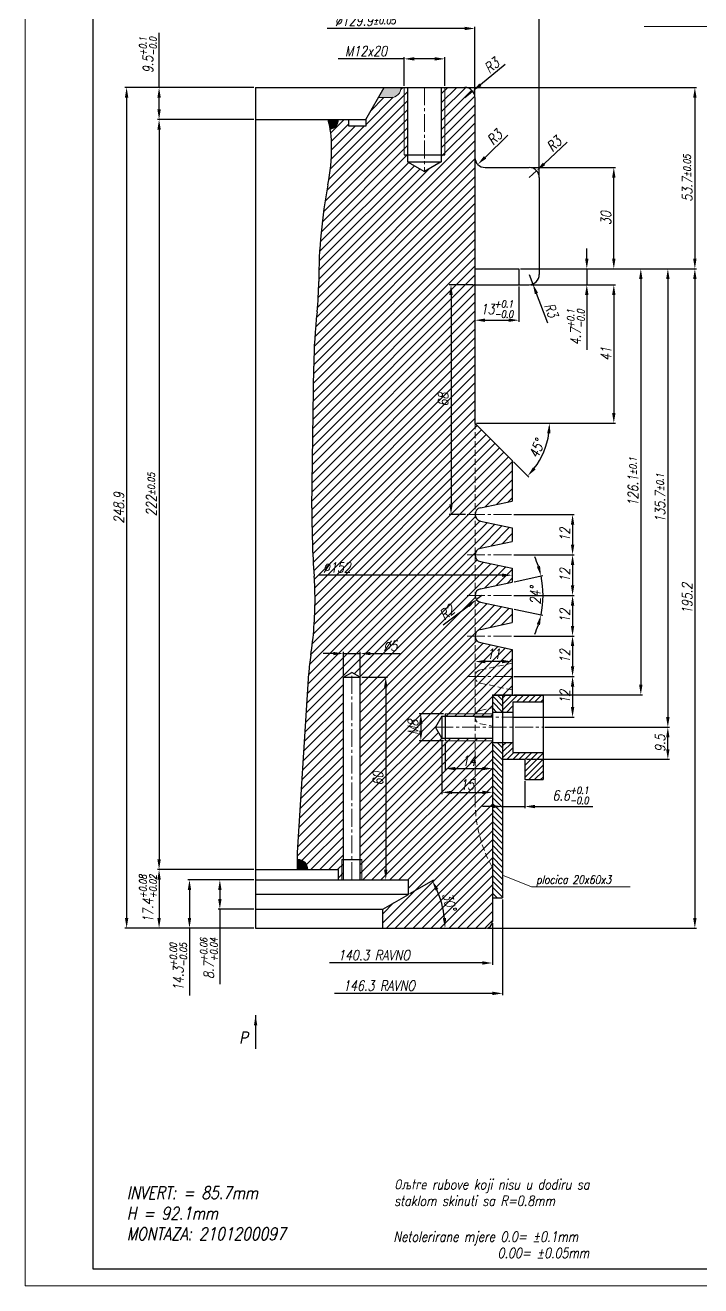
# Model space of a CAD drawing. Extents: x 459 to 1045, y -63 to 613.
# Drawn here: x 459.4 to 659.5, y 12.4 to 385.5 of the extents above; entities that cross this region are included whole.
import ezdxf

# ---------------------------------------------------------------- set-up
doc = ezdxf.new("R2010")
doc.units = 0
doc.header["$LTSCALE"] = 7
doc.header["$MEASUREMENT"] = 0
doc.linetypes.add('CENTER2', pattern=[1.125, 0.75, -0.125, 0.125, -0.125])
doc.linetypes.add('HIDDEN', pattern=[0.375, 0.25, -0.125])
doc.layers.get('0').update_dxf_attribs({"linetype": 'CONTINUOUS', "lineweight": 15})
for name, color, linetype, lineweight in [('1', 1, 'CENTER2', 15), ('2', 2, 'HIDDEN', 15), ('3', 3, 'CONTINUOUS', 30), ('8', 250, 'CONTINUOUS', 15)]:
    doc.layers.add(name, color=color, linetype=linetype, lineweight=lineweight)
doc.styles.add('ITALICT', font='ITALICT.shx', dxfattribs={"width": 0.8, "height": 3})
doc.dimstyles.get("Standard").update_dxf_attribs({"dimtxt": 3, "dimasz": 3, "dimexe": 0.5, "dimexo": 0.5, "dimgap": 0.8, "dimtad": 1, "dimdsep": 46, "dimtxsty": 'ITALICT', "dimcen": 0.09, "dimazin": 2, "dimtfac": 1, "dimtmove": 0, "dimatfit": 3, "dimfxl": 1, "dimtolj": 1, "dimtzin": 0, "dimarcsym": 0})

# ---------------------------------------------------------------- blocks, each defined once
blk = doc.blocks.new('*D74')
at = {"color": 0, "lineweight": -2, "transparency": 16777216}
for p, q in [((583.78, 173.22), (583.78, 164.98)), ((586.78, 165.48), (594.78, 165.48))]:
    blk.add_line(p, q, dxfattribs=at)
at = {"color": 0, "transparency": 16777216}
for points in [[(586.78, 165.98), (586.78, 164.98), (583.78, 165.48)], [(594.78, 165.98), (594.78, 164.98), (597.78, 165.48)]]:
    blk.add_solid(points, dxfattribs=at)
at = {"color": 0, "transparency": 16777216, "insert": (590.78, 167.78), "char_height": 3, "attachment_point": 5, "style": 'ITALICT'}
blk.add_mtext('\\A1;14', dxfattribs=at)
blk = doc.blocks.new('*D75')
at = {"color": 0, "lineweight": -2, "transparency": 16777216}
for p, q in [((582.78, 173.97), (582.78, 157.93)), ((585.78, 158.43), (594.78, 158.43))]:
    blk.add_line(p, q, dxfattribs=at)
at = {"color": 0, "transparency": 16777216}
for points in [[(585.78, 158.93), (585.78, 157.93), (582.78, 158.43)], [(594.78, 158.93), (594.78, 157.93), (597.78, 158.43)]]:
    blk.add_solid(points, dxfattribs=at)
at = {"color": 0, "transparency": 16777216, "insert": (590.28, 160.73), "char_height": 3, "attachment_point": 5, "style": 'ITALICT'}
blk.add_mtext('\\A1;15', dxfattribs=at)
blk = doc.blocks.new('*D17')
at = {"color": 0, "lineweight": -2, "transparency": 16777216}
for p, q in [((605.58, 308.22), (605.58, 297.71)), ((595.58, 298.21), (602.58, 298.21))]:
    blk.add_line(p, q, dxfattribs=at)
at = {"color": 0, "transparency": 16777216}
for points in [[(595.58, 298.71), (595.58, 297.71), (592.58, 298.21)], [(602.58, 298.71), (602.58, 297.71), (605.58, 298.21)]]:
    blk.add_solid(points, dxfattribs=at)
at = {"color": 0, "transparency": 16777216, "insert": (599.08, 301.5), "char_height": 3, "attachment_point": 5, "style": 'ITALICT'}
blk.add_mtext('\\A1;13{}{\\H0.71x;\\C3;\\S+0.1^ -0.0;}', dxfattribs=at)
blk = doc.blocks.new('*D18')
at = {"color": 0, "lineweight": -2, "transparency": 16777216}
for p, q in [((625.71, 316.42), (625.71, 319.42)), ((606.08, 313.42), (626.21, 313.42)), ((625.71, 313.42), (625.71, 308.72)), ((609.13, 308.72), (626.21, 308.72)), ((625.71, 305.72), (625.71, 289.45))]:
    blk.add_line(p, q, dxfattribs=at)
at = {"color": 0, "transparency": 16777216}
for points in [[(625.21, 316.42), (626.21, 316.42), (625.71, 313.42)], [(625.21, 305.72), (626.21, 305.72), (625.71, 308.72)]]:
    blk.add_solid(points, dxfattribs=at)
at = {"color": 0, "transparency": 16777216, "insert": (622.43, 296.09), "char_height": 3, "attachment_point": 5, "rotation": 90, "style": 'ITALICT'}
blk.add_mtext('\\A1;4.7{}{\\H0.71x;\\C3;\\S+0.1^ -0.0;}', dxfattribs=at)
blk = doc.blocks.new('*D19')
at = {"color": 0, "lineweight": -2, "transparency": 16777216}
for p, q in [((590.08, 367.12), (658.21, 367.12)), ((657.71, 364.12), (657.71, 316.42)), ((606.08, 313.42), (658.21, 313.42))]:
    blk.add_line(p, q, dxfattribs=at)
at = {"color": 0, "transparency": 16777216}
for points in [[(657.21, 364.12), (658.21, 364.12), (657.71, 367.12)], [(657.21, 316.42), (658.21, 316.42), (657.71, 313.42)]]:
    blk.add_solid(points, dxfattribs=at)
at = {"color": 0, "transparency": 16777216, "insert": (655.41, 340.27), "char_height": 3, "attachment_point": 5, "rotation": 90, "style": 'ITALICT'}
blk.add_mtext('\\A1;53.7{}{\\H0.71x;\\C3;%%p0.05}', dxfattribs=at)
blk = doc.blocks.new('*D20')
at = {"color": 0, "lineweight": -2, "transparency": 16777216}
for p, q in [((609.13, 308.72), (634.21, 308.72)), ((633.71, 305.72), (633.71, 270.72)), ((593.08, 267.72), (634.21, 267.72))]:
    blk.add_line(p, q, dxfattribs=at)
at = {"color": 0, "transparency": 16777216}
for points in [[(633.21, 305.72), (634.21, 305.72), (633.71, 308.72)], [(633.21, 270.72), (634.21, 270.72), (633.71, 267.72)]]:
    blk.add_solid(points, dxfattribs=at)
at = {"color": 0, "transparency": 16777216, "insert": (631.41, 288.22), "char_height": 3, "attachment_point": 5, "rotation": 90, "style": 'ITALICT'}
blk.add_mtext('\\A1;41', dxfattribs=at)
blk = doc.blocks.new('*D21')
at = {"color": 0, "lineweight": -2, "transparency": 16777216}
for p, q in [((603.7, 267.72), (615.17, 267.72)), ((603.99, 256.32), (608.56, 251.75))]:
    blk.add_line(p, q, dxfattribs=at)
blk.add_arc((592.58, 267.72), 22.09, 322.7882, 352.2118, dxfattribs=at)
at = {"color": 0, "transparency": 16777216}
for points in [[(613.97, 264.76), (614.97, 264.69), (614.67, 267.72)], [(610.55, 254.03), (609.8, 254.69), (608.2, 252.1)]]:
    blk.add_solid(points, dxfattribs=at)
at = {"color": 0, "transparency": 16777216, "insert": (610.87, 260.15), "char_height": 3, "attachment_point": 5, "rotation": 67.5, "style": 'ITALICT'}
blk.add_mtext('\\A1;45°', dxfattribs=at)
blk = doc.blocks.new('*D22')
at = {"color": 0, "lineweight": -2, "transparency": 16777216}
for p, q in [((606.08, 313.42), (642.21, 313.42)), ((641.71, 310.42), (641.71, 190.32)), ((604.13, 187.32), (642.21, 187.32))]:
    blk.add_line(p, q, dxfattribs=at)
at = {"color": 0, "transparency": 16777216}
for points in [[(641.21, 310.42), (642.21, 310.42), (641.71, 313.42)], [(641.21, 190.32), (642.21, 190.32), (641.71, 187.32)]]:
    blk.add_solid(points, dxfattribs=at)
at = {"color": 0, "transparency": 16777216, "insert": (639.41, 250.37), "char_height": 3, "attachment_point": 5, "rotation": 90, "style": 'ITALICT'}
blk.add_mtext('\\A1;126.1{}{\\H0.71x;\\C3;%%p0.1}', dxfattribs=at)
blk = doc.blocks.new('*D23')
at = {"color": 0, "lineweight": -2, "transparency": 16777216}
for p, q in [((606.08, 313.42), (650.21, 313.42)), ((649.71, 310.42), (649.71, 180.72)), ((613.28, 177.72), (650.21, 177.72))]:
    blk.add_line(p, q, dxfattribs=at)
at = {"color": 0, "transparency": 16777216}
for points in [[(649.21, 310.42), (650.21, 310.42), (649.71, 313.42)], [(649.21, 180.72), (650.21, 180.72), (649.71, 177.72)]]:
    blk.add_solid(points, dxfattribs=at)
at = {"color": 0, "transparency": 16777216, "insert": (647.41, 245.57), "char_height": 3, "attachment_point": 5, "rotation": 90, "style": 'ITALICT'}
blk.add_mtext('\\A1;135.7{}{\\H0.71x;\\C3;%%p0.1}', dxfattribs=at)
blk = doc.blocks.new('*D76')
at = {"color": 0, "lineweight": -2, "transparency": 16777216}
for p, q in [((592.08, 308.72), (585, 308.72)), ((585.5, 305.72), (585.5, 243.72)), ((589.76, 240.72), (585, 240.72))]:
    blk.add_line(p, q, dxfattribs=at)
at = {"color": 0, "transparency": 16777216}
for points in [[(585, 305.72), (586, 305.72), (585.5, 308.72)], [(585, 243.72), (586, 243.72), (585.5, 240.72)]]:
    blk.add_solid(points, dxfattribs=at)
at = {"color": 0, "transparency": 16777216, "insert": (583.2, 274.72), "char_height": 3, "attachment_point": 5, "rotation": 90, "style": 'ITALICT'}
blk.add_mtext('\\A1;68', dxfattribs=at)
blk = doc.blocks.new('*D77')
at = {"color": 0, "lineweight": -2, "transparency": 16777216}
for p, q in [((594.63, 216.72), (593.04, 215.51)), ((583.18, 207.99), (590.66, 213.69))]:
    blk.add_line(p, q, dxfattribs=at)
at = {"color": 0, "transparency": 16777216}
blk.add_solid([(590.35, 214.09), (590.96, 213.29), (593.04, 215.51)], dxfattribs=at)
at = {"color": 0, "transparency": 16777216, "insert": (584.33, 211.76), "char_height": 3, "attachment_point": 5, "rotation": 37.3097, "style": 'ITALICT'}
blk.add_mtext('\\A1;R2', dxfattribs=at)
blk = doc.blocks.new('*D24')
at = {"color": 0, "lineweight": -2, "transparency": 16777216}
for p, q in [((604.17, 220.79), (612.65, 222.6)), ((604.17, 212.65), (612.65, 210.85))]:
    blk.add_line(p, q, dxfattribs=at)
for start, end in [(18.1964, 24.3928), (348, 12), (335.6072, 341.8036)]:
    blk.add_arc((585.01, 216.72), 27.75, start, end, dxfattribs=at)
at = {"color": 0, "transparency": 16777216}
for points in [[(611.86, 225.52), (610.9, 225.26), (612.16, 222.49)], [(610.9, 208.18), (611.86, 207.92), (612.16, 210.95)]]:
    blk.add_solid(points, dxfattribs=at)
at = {"color": 0, "transparency": 16777216, "insert": (610.47, 216.72), "char_height": 3, "attachment_point": 5, "rotation": 90, "style": 'ITALICT'}
blk.add_mtext('\\A1;24°', dxfattribs=at)
blk = doc.blocks.new('*D25')
at = {"color": 0, "lineweight": -2, "transparency": 16777216}
for p, q in [((604.13, 228.72), (622, 228.72)), ((621.5, 225.72), (621.5, 219.72)), ((604.13, 216.72), (622, 216.72))]:
    blk.add_line(p, q, dxfattribs=at)
at = {"color": 0, "transparency": 16777216}
for points in [[(621, 225.72), (622, 225.72), (621.5, 228.72)], [(621, 219.72), (622, 219.72), (621.5, 216.72)]]:
    blk.add_solid(points, dxfattribs=at)
at = {"color": 0, "transparency": 16777216, "insert": (619.2, 222.72), "char_height": 3, "attachment_point": 5, "rotation": 90, "style": 'ITALICT'}
blk.add_mtext('\\A1;12', dxfattribs=at)
blk = doc.blocks.new('*D26')
at = {"color": 0, "lineweight": -2, "transparency": 16777216}
for p, q in [((604.13, 216.72), (622, 216.72)), ((621.5, 213.72), (621.5, 207.72)), ((604.13, 204.72), (622, 204.72))]:
    blk.add_line(p, q, dxfattribs=at)
at = {"color": 0, "transparency": 16777216}
for points in [[(621, 213.72), (622, 213.72), (621.5, 216.72)], [(621, 207.72), (622, 207.72), (621.5, 204.72)]]:
    blk.add_solid(points, dxfattribs=at)
at = {"color": 0, "transparency": 16777216, "insert": (619.2, 210.72), "char_height": 3, "attachment_point": 5, "rotation": 90, "style": 'ITALICT'}
blk.add_mtext('\\A1;12', dxfattribs=at)
blk = doc.blocks.new('*D27')
at = {"color": 0, "lineweight": -2, "transparency": 16777216}
for p, q in [((604.13, 204.72), (622, 204.72)), ((621.5, 201.72), (621.5, 195.72)), ((604.13, 192.72), (622, 192.72))]:
    blk.add_line(p, q, dxfattribs=at)
at = {"color": 0, "transparency": 16777216}
for points in [[(621, 201.72), (622, 201.72), (621.5, 204.72)], [(621, 195.72), (622, 195.72), (621.5, 192.72)]]:
    blk.add_solid(points, dxfattribs=at)
at = {"color": 0, "transparency": 16777216, "insert": (619.2, 198.72), "char_height": 3, "attachment_point": 5, "rotation": 90, "style": 'ITALICT'}
blk.add_mtext('\\A1;12', dxfattribs=at)
blk = doc.blocks.new('*D28')
at = {"color": 0, "lineweight": -2, "transparency": 16777216}
for p, q in [((604.13, 192.72), (622, 192.72)), ((621.5, 189.72), (621.5, 183.72)), ((604.13, 180.72), (622, 180.72))]:
    blk.add_line(p, q, dxfattribs=at)
at = {"color": 0, "transparency": 16777216}
for points in [[(621, 189.72), (622, 189.72), (621.5, 192.72)], [(621, 183.72), (622, 183.72), (621.5, 180.72)]]:
    blk.add_solid(points, dxfattribs=at)
at = {"color": 0, "transparency": 16777216, "insert": (619.2, 186.72), "char_height": 3, "attachment_point": 5, "rotation": 90, "style": 'ITALICT'}
blk.add_mtext('\\A1;12', dxfattribs=at)
blk = doc.blocks.new('*D78')
at = {"color": 0, "lineweight": -2, "transparency": 16777216}
blk.add_line((600.63, 197.16), (595.63, 197.16), dxfattribs=at)
at = {"color": 0, "transparency": 16777216}
for points in [[(595.63, 197.66), (595.63, 196.66), (592.63, 197.16)], [(600.63, 197.66), (600.63, 196.66), (603.63, 197.16)]]:
    blk.add_solid(points, dxfattribs=at)
at = {"color": 0, "transparency": 16777216, "insert": (598.13, 199.46), "char_height": 3, "attachment_point": 5, "style": 'ITALICT'}
blk.add_mtext('\\A1;11', dxfattribs=at)
blk = doc.blocks.new('*D29')
at = {"color": 0, "lineweight": -2, "transparency": 16777216}
for p, q in [((527.13, 357.62), (498.55, 357.62)), ((499.05, 354.62), (499.05, 138.62)), ((527.13, 135.62), (498.55, 135.62))]:
    blk.add_line(p, q, dxfattribs=at)
at = {"color": 0, "transparency": 16777216}
for points in [[(498.55, 354.62), (499.55, 354.62), (499.05, 357.62)], [(498.55, 138.62), (499.55, 138.62), (499.05, 135.62)]]:
    blk.add_solid(points, dxfattribs=at)
at = {"color": 0, "transparency": 16777216, "insert": (496.75, 246.62), "char_height": 3, "attachment_point": 5, "rotation": 90, "style": 'ITALICT'}
blk.add_mtext('\\A1;222{}{\\H0.71x;\\C3;%%p0.05}', dxfattribs=at)
blk = doc.blocks.new('*D30')
at = {"color": 0, "lineweight": -2, "transparency": 16777216}
for p, q in [((527.13, 135.62), (498.55, 135.62)), ((499.05, 132.62), (499.05, 121.22)), ((527.13, 118.22), (498.55, 118.22))]:
    blk.add_line(p, q, dxfattribs=at)
at = {"color": 0, "transparency": 16777216}
for points in [[(498.55, 132.62), (499.55, 132.62), (499.05, 135.62)], [(498.55, 121.22), (499.55, 121.22), (499.05, 118.22)]]:
    blk.add_solid(points, dxfattribs=at)
at = {"color": 0, "transparency": 16777216, "insert": (495.76, 126.92), "char_height": 3, "attachment_point": 5, "rotation": 90, "style": 'ITALICT'}
blk.add_mtext('\\A1;17.4{}{\\H0.71x;\\C3;\\S+0.08^ +0.02;}', dxfattribs=at)
blk = doc.blocks.new('*D79')
at = {"color": 0, "lineweight": -2, "transparency": 16777216}
for p, q in [((583.28, 181.72), (576.06, 181.72)), ((576.56, 178.72), (576.56, 176.72)), ((583.28, 173.72), (576.06, 173.72))]:
    blk.add_line(p, q, dxfattribs=at)
at = {"color": 0, "transparency": 16777216}
for points in [[(576.06, 178.72), (577.06, 178.72), (576.56, 181.72)], [(576.06, 176.72), (577.06, 176.72), (576.56, 173.72)]]:
    blk.add_solid(points, dxfattribs=at)
at = {"color": 0, "transparency": 16777216, "insert": (574.26, 177.72), "char_height": 3, "attachment_point": 5, "rotation": 90, "style": 'ITALICT'}
blk.add_mtext('\\A1;M8', dxfattribs=at)
blk = doc.blocks.new('*D32')
at = {"color": 0, "lineweight": -2, "transparency": 16777216}
for p, q in [((527.13, 132.52), (507.55, 132.52)), ((508.05, 129.52), (508.05, 121.22)), ((527.13, 118.22), (507.55, 118.22)), ((508.05, 118.22), (508.05, 98.26))]:
    blk.add_line(p, q, dxfattribs=at)
at = {"color": 0, "transparency": 16777216}
for points in [[(507.55, 129.52), (508.55, 129.52), (508.05, 132.52)], [(507.55, 121.22), (508.55, 121.22), (508.05, 118.22)]]:
    blk.add_solid(points, dxfattribs=at)
at = {"color": 0, "transparency": 16777216, "insert": (504.76, 106.74), "char_height": 3, "attachment_point": 5, "rotation": 90, "style": 'ITALICT'}
blk.add_mtext('\\A1;14.3{}{\\H0.71x;\\C3;\\S+0.00^ -0.05;}', dxfattribs=at)
blk = doc.blocks.new('*D33')
at = {"color": 0, "lineweight": -2, "transparency": 16777216}
for p, q in [((527.13, 132.52), (516.55, 132.52)), ((517.05, 129.52), (517.05, 126.82)), ((527.13, 123.82), (516.55, 123.82)), ((517.05, 123.82), (517.05, 101.7))]:
    blk.add_line(p, q, dxfattribs=at)
at = {"color": 0, "transparency": 16777216}
for points in [[(516.55, 129.52), (517.55, 129.52), (517.05, 132.52)], [(516.55, 126.82), (517.55, 126.82), (517.05, 123.82)]]:
    blk.add_solid(points, dxfattribs=at)
at = {"color": 0, "transparency": 16777216, "insert": (513.76, 109.27), "char_height": 3, "attachment_point": 5, "rotation": 90, "style": 'ITALICT'}
blk.add_mtext('\\A1;8.7{}{\\H0.71x;\\C3;\\S+0.06^ +0.04;}', dxfattribs=at)
blk = doc.blocks.new('*D38')
at = {"color": 0, "lineweight": -2, "transparency": 16777216}
for p, q in [((527.13, 367.12), (488.94, 367.12)), ((489.44, 364.12), (489.44, 121.22)), ((527.13, 118.22), (488.94, 118.22))]:
    blk.add_line(p, q, dxfattribs=at)
at = {"color": 0, "transparency": 16777216}
for points in [[(488.94, 364.12), (489.94, 364.12), (489.44, 367.12)], [(488.94, 121.22), (489.94, 121.22), (489.44, 118.22)]]:
    blk.add_solid(points, dxfattribs=at)
at = {"color": 0, "transparency": 16777216, "insert": (487.14, 242.67), "char_height": 3, "attachment_point": 5, "rotation": 90, "style": 'ITALICT'}
blk.add_mtext('\\A1;248.9', dxfattribs=at)
blk = doc.blocks.new('*D80')
at = {"color": 0, "lineweight": -2, "transparency": 16777216}
blk.add_line((600.63, 222.72), (546.45, 222.72), dxfattribs=at)
at = {"color": 0, "transparency": 16777216}
blk.add_solid([(600.63, 223.22), (600.63, 222.22), (603.63, 222.72)], dxfattribs=at)
at = {"color": 0, "transparency": 16777216, "insert": (551.71, 225.02), "char_height": 3, "attachment_point": 5, "style": 'ITALICT'}
blk.add_mtext('\\A1;%%c152', dxfattribs=at)
blk = doc.blocks.new('*D42')
at = {"color": 0, "lineweight": -2, "transparency": 16777216}
for p, q in [((589.58, 384.58), (548.84, 384.58)), ((592.58, 364.62), (592.58, 385.08))]:
    blk.add_line(p, q, dxfattribs=at)
at = {"color": 0, "transparency": 16777216}
blk.add_solid([(589.58, 385.08), (589.58, 384.08), (592.58, 384.58)], dxfattribs=at)
at = {"color": 0, "transparency": 16777216, "insert": (560.11, 386.88), "char_height": 3, "attachment_point": 5, "style": 'ITALICT'}
blk.add_mtext('\\A1;%%c129.9{}{\\H0.71x;\\C3;%%p0.05}', dxfattribs=at)
blk = doc.blocks.new('*D43')
at = {"color": 0, "lineweight": -2, "transparency": 16777216}
for p, q in [((608.63, 393.58), (564.38, 393.58)), ((611.63, 340.92), (611.63, 394.08))]:
    blk.add_line(p, q, dxfattribs=at)
at = {"color": 0, "transparency": 16777216}
blk.add_solid([(608.63, 394.08), (608.63, 393.08), (611.63, 393.58)], dxfattribs=at)
at = {"color": 0, "transparency": 16777216, "insert": (569.63, 395.88), "char_height": 3, "attachment_point": 5, "style": 'ITALICT'}
blk.add_mtext('\\A1;%%c168', dxfattribs=at)
blk = doc.blocks.new('*D44')
at = {"color": 0, "lineweight": -2, "transparency": 16777216}
for p, q in [((607.38, 161.72), (607.38, 153.74)), ((597.78, 154.24), (594.78, 154.24)), ((600.78, 154.24), (607.38, 154.24)), ((610.38, 154.24), (627.47, 154.24))]:
    blk.add_line(p, q, dxfattribs=at)
at = {"color": 0, "transparency": 16777216}
for points in [[(597.78, 154.74), (597.78, 153.74), (600.78, 154.24)], [(610.38, 154.74), (610.38, 153.74), (607.38, 154.24)]]:
    blk.add_solid(points, dxfattribs=at)
at = {"color": 0, "transparency": 16777216, "insert": (620.9, 157.53), "char_height": 3, "attachment_point": 5, "style": 'ITALICT'}
blk.add_mtext('\\A1;6.6{}{\\H0.71x;\\C3;\\S+0.1^ -0.0;}', dxfattribs=at)
blk = doc.blocks.new('*D45')
at = {"color": 0, "lineweight": -2, "transparency": 16777216}
for p, q in [((613.28, 177.72), (650.21, 177.72)), ((649.71, 171.22), (649.71, 174.72)), ((607.88, 168.22), (650.21, 168.22))]:
    blk.add_line(p, q, dxfattribs=at)
at = {"color": 0, "transparency": 16777216}
for points in [[(649.21, 174.72), (650.21, 174.72), (649.71, 177.72)], [(649.21, 171.22), (650.21, 171.22), (649.71, 168.22)]]:
    blk.add_solid(points, dxfattribs=at)
at = {"color": 0, "transparency": 16777216, "insert": (647.41, 172.97), "char_height": 3, "attachment_point": 5, "rotation": 90, "style": 'ITALICT'}
blk.add_mtext('\\A1;9.5', dxfattribs=at)
blk = doc.blocks.new('*D46')
at = {"color": 0, "lineweight": -2, "transparency": 16777216}
for p, q in [((597.78, 119.72), (597.78, 107.42)), ((594.78, 107.92), (549.51, 107.92))]:
    blk.add_line(p, q, dxfattribs=at)
at = {"color": 0, "transparency": 16777216}
blk.add_solid([(594.78, 108.42), (594.78, 107.42), (597.78, 107.92)], dxfattribs=at)
at = {"color": 0, "transparency": 16777216, "insert": (562.71, 110.22), "char_height": 3, "attachment_point": 5, "style": 'ITALICT'}
blk.add_mtext('\\A1;140.3 RAVNO', dxfattribs=at)
blk = doc.blocks.new('*D51')
at = {"color": 0, "lineweight": -2, "transparency": 16777216}
for p, q in [((600.78, 126.72), (600.78, 98.42)), ((597.78, 98.92), (551.01, 98.92))]:
    blk.add_line(p, q, dxfattribs=at)
at = {"color": 0, "transparency": 16777216}
blk.add_solid([(597.78, 99.42), (597.78, 98.42), (600.78, 98.92)], dxfattribs=at)
at = {"color": 0, "transparency": 16777216, "insert": (564.21, 101.22), "char_height": 3, "attachment_point": 5, "style": 'ITALICT'}
blk.add_mtext('\\A1;146.3 RAVNO', dxfattribs=at)
blk = doc.blocks.new('*D52')
at = {"color": 0, "lineweight": -2, "transparency": 16777216}
for p, q in [((499.05, 367.12), (499.05, 383.28)), ((527.13, 367.12), (498.55, 367.12)), ((499.05, 360.62), (499.05, 364.12)), ((527.13, 357.62), (498.55, 357.62))]:
    blk.add_line(p, q, dxfattribs=at)
at = {"color": 0, "transparency": 16777216}
for points in [[(498.55, 364.12), (499.55, 364.12), (499.05, 367.12)], [(498.55, 360.62), (499.55, 360.62), (499.05, 357.62)]]:
    blk.add_solid(points, dxfattribs=at)
at = {"color": 0, "transparency": 16777216, "insert": (495.76, 376.7), "char_height": 3, "attachment_point": 5, "rotation": 90, "style": 'ITALICT'}
blk.add_mtext('\\A1;9.5{}{\\H0.71x;\\C3;\\S+0.1^ -0.0;}', dxfattribs=at)
blk = doc.blocks.new('*D53')
at = {"color": 0, "lineweight": -2, "transparency": 16777216}
for p, q in [((608.63, 311.72), (609.72, 308.92)), ((614.19, 297.36), (610.8, 306.13))]:
    blk.add_line(p, q, dxfattribs=at)
at = {"color": 0, "transparency": 16777216}
blk.add_solid([(611.27, 306.31), (610.33, 305.94), (609.72, 308.92)], dxfattribs=at)
at = {"color": 0, "transparency": 16777216, "insert": (615.18, 301.17), "char_height": 3, "attachment_point": 5, "rotation": 291.1521, "style": 'ITALICT'}
blk.add_mtext('\\A1;R3', dxfattribs=at)
blk = doc.blocks.new('*D54')
at = {"color": 0, "lineweight": -2, "transparency": 16777216}
for p, q in [((606.08, 313.42), (658.21, 313.42)), ((657.71, 310.42), (657.71, 121.22)), ((596.28, 118.22), (658.21, 118.22))]:
    blk.add_line(p, q, dxfattribs=at)
at = {"color": 0, "transparency": 16777216}
for points in [[(657.21, 310.42), (658.21, 310.42), (657.71, 313.42)], [(657.21, 121.22), (658.21, 121.22), (657.71, 118.22)]]:
    blk.add_solid(points, dxfattribs=at)
at = {"color": 0, "transparency": 16777216, "insert": (655.41, 215.82), "char_height": 3, "attachment_point": 5, "rotation": 90, "style": 'ITALICT'}
blk.add_mtext('\\A1;195.2', dxfattribs=at)
blk = doc.blocks.new('*D55')
at = {"color": 0, "lineweight": -2, "transparency": 16777216}
for p, q in [((604.13, 240.72), (622, 240.72)), ((621.5, 237.72), (621.5, 231.72)), ((604.13, 228.72), (622, 228.72))]:
    blk.add_line(p, q, dxfattribs=at)
at = {"color": 0, "transparency": 16777216}
for points in [[(621, 237.72), (622, 237.72), (621.5, 240.72)], [(621, 231.72), (622, 231.72), (621.5, 228.72)]]:
    blk.add_solid(points, dxfattribs=at)
at = {"color": 0, "transparency": 16777216, "insert": (619.2, 234.72), "char_height": 3, "attachment_point": 5, "rotation": 90, "style": 'ITALICT'}
blk.add_mtext('\\A1;12', dxfattribs=at)
blk = doc.blocks.new('*D69')
at = {"color": 0, "lineweight": -2, "transparency": 16777216}
for p, q in [((571.63, 375.58), (552.06, 375.58)), ((571.63, 367.62), (571.63, 376.08)), ((580.63, 375.58), (574.63, 375.58)), ((583.63, 367.62), (583.63, 376.08))]:
    blk.add_line(p, q, dxfattribs=at)
at = {"color": 0, "transparency": 16777216}
for points in [[(574.63, 376.08), (574.63, 375.08), (571.63, 375.58)], [(580.63, 376.08), (580.63, 375.08), (583.63, 375.58)]]:
    blk.add_solid(points, dxfattribs=at)
at = {"color": 0, "transparency": 16777216, "insert": (560.35, 377.88), "char_height": 3, "attachment_point": 5, "style": 'ITALICT'}
blk.add_mtext('\\A1;M12x20', dxfattribs=at)
blk = doc.blocks.new('*D81')
at = {"color": 0, "lineweight": -2, "transparency": 16777216}
for p, q in [((559.13, 192.52), (566.68, 192.52)), ((566.18, 189.52), (566.18, 135.52))]:
    blk.add_line(p, q, dxfattribs=at)
at = {"color": 0, "transparency": 16777216}
for points in [[(565.68, 189.52), (566.68, 189.52), (566.18, 192.52)], [(565.68, 135.52), (566.68, 135.52), (566.18, 132.52)]]:
    blk.add_solid(points, dxfattribs=at)
at = {"color": 0, "transparency": 16777216, "insert": (563.88, 162.52), "char_height": 3, "attachment_point": 5, "rotation": 90, "style": 'ITALICT'}
blk.add_mtext('\\A1;60', dxfattribs=at)
blk = doc.blocks.new('*D82')
at = {"color": 0, "lineweight": -2, "transparency": 16777216}
for p, q in [((550.63, 199.53), (547.63, 199.53)), ((553.63, 193.02), (553.63, 200.03)), ((553.63, 199.53), (558.63, 199.53)), ((558.63, 193.02), (558.63, 200.03)), ((561.63, 199.53), (570.46, 199.53))]:
    blk.add_line(p, q, dxfattribs=at)
at = {"color": 0, "transparency": 16777216}
for points in [[(550.63, 200.03), (550.63, 199.03), (553.63, 199.53)], [(561.63, 200.03), (561.63, 199.03), (558.63, 199.53)]]:
    blk.add_solid(points, dxfattribs=at)
at = {"color": 0, "transparency": 16777216, "insert": (567.55, 201.83), "char_height": 3, "attachment_point": 5, "style": 'ITALICT'}
blk.add_mtext('\\A1;%%c5', dxfattribs=at)
blk = doc.blocks.new('*D83')
at = {"color": 0, "lineweight": -2, "transparency": 16777216}
blk.add_line((573.32, 128.46), (580.39, 132.54), dxfattribs=at)
blk.add_arc((555.58, 118.22), 28.14, 6.1107, 23.8893, dxfattribs=at)
at = {"color": 0, "transparency": 16777216}
for points in [[(580.87, 129.39), (581.76, 129.84), (579.96, 132.29)], [(584.07, 121.24), (583.07, 121.19), (583.73, 118.22)]]:
    blk.add_solid(points, dxfattribs=at)
at = {"color": 0, "transparency": 16777216, "insert": (584.99, 126.1), "char_height": 3, "attachment_point": 5, "rotation": 285, "style": 'ITALICT'}
blk.add_mtext('\\A1;30°', dxfattribs=at)
blk = doc.blocks.new('*D88')
at = {"color": 0, "lineweight": -2, "transparency": 16777216}
for p, q in [((609.13, 343.42), (634.21, 343.42)), ((633.71, 316.42), (633.71, 340.42)), ((606.08, 313.42), (634.21, 313.42))]:
    blk.add_line(p, q, dxfattribs=at)
at = {"color": 0, "transparency": 16777216}
for points in [[(633.21, 340.42), (634.21, 340.42), (633.71, 343.42)], [(633.21, 316.42), (634.21, 316.42), (633.71, 313.42)]]:
    blk.add_solid(points, dxfattribs=at)
at = {"color": 0, "transparency": 16777216, "insert": (631.41, 328.42), "char_height": 3, "attachment_point": 5, "rotation": 90, "style": 'ITALICT'}
blk.add_mtext('\\A1;30', dxfattribs=at)
blk = doc.blocks.new('*D89')
at = {"color": 0, "lineweight": -2, "transparency": 16777216}
for p, q in [((619.94, 350.88), (613.04, 344.5)), ((608.63, 340.42), (610.84, 342.46))]:
    blk.add_line(p, q, dxfattribs=at)
at = {"color": 0, "transparency": 16777216}
blk.add_solid([(612.7, 344.86), (613.38, 344.13), (610.84, 342.46)], dxfattribs=at)
at = {"color": 0, "transparency": 16777216, "insert": (616.03, 350.4), "char_height": 3, "attachment_point": 5, "rotation": 42.786, "style": 'ITALICT'}
blk.add_mtext('\\A1;R3', dxfattribs=at)
blk = doc.blocks.new('*D90')
at = {"color": 0, "lineweight": -2, "transparency": 16777216}
blk.add_line((602.35, 352.95), (595.58, 346.42), dxfattribs=at)
at = {"color": 0, "transparency": 16777216}
blk.add_solid([(595.24, 346.78), (595.93, 346.06), (593.43, 344.34)], dxfattribs=at)
at = {"color": 0, "transparency": 16777216, "insert": (598.45, 352.38), "char_height": 3, "attachment_point": 5, "rotation": 44.0066, "style": 'ITALICT'}
blk.add_mtext('\\A1;R3', dxfattribs=at)
blk = doc.blocks.new('*D96')
at = {"color": 0, "lineweight": -2, "transparency": 16777216}
for p, q in [((601.51, 373.87), (594.23, 367.92)), ((589.58, 364.12), (591.91, 366.02))]:
    blk.add_line(p, q, dxfattribs=at)
at = {"color": 0, "transparency": 16777216}
blk.add_solid([(593.91, 368.31), (594.55, 367.53), (591.91, 366.02)], dxfattribs=at)
at = {"color": 0, "transparency": 16777216, "insert": (597.57, 373.62), "char_height": 3, "attachment_point": 5, "rotation": 39.2593, "style": 'ITALICT'}
blk.add_mtext('\\A1;R3', dxfattribs=at)

msp = doc.modelspace()

# ---------------------------------------------------------------- hatches: boundary and pattern name
h = msp.add_hatch(color=256)
h.dxf.hatch_style = 1
h.paths.add_polyline_path([(570.7189, 367.121), (565.7189, 367.121), (563.9868, 364.121), (567.7189, 364.121, 0.41421356)])
h = msp.add_hatch(color=256)
h.dxf.hatch_style = 1
h.paths.add_polyline_path([(552.134, 357.621), (549.134, 357.621, -0.02308923), (549.7375, 354.6824, 0.35606101)])
h = msp.add_hatch(color=256)
h.dxf.hatch_style = 1
h.paths.add_polyline_path([(540.084, 138.621), (540.084, 135.621), (543.084, 135.621, 0.41421356)])
at = {"layer": '8'}
h = msp.add_hatch(dxfattribs=at)
h.set_pattern_fill('ANSI31', color=256, scale=15)
h.paths.add_polyline_path([(592.584, 267.721), (592.584, 364.121, 0.41421356), (589.584, 367.121), (583.634, 367.121), (583.634, 347.121), (582.634, 347.121), (582.634, 345.121), (577.634, 342.2343), (572.634, 345.121), (572.634, 347.121), (571.634, 347.121), (571.634, 367.121), (570.7189, 367.121, -0.41421356), (567.7189, 364.121), (563.9868, 364.121), (560.234, 357.621), (560.234, 355.621), (555.234, 355.621), (555.234, 357.621), (552.134, 357.621, -0.35606101), (549.7375, 354.6824, -0.0391123), (550.134, 349.621, -0.04739331), (549.0607, 338.323, 0.04739331), (546.334, 309.621, -0.02806159), (545.8309, 300.6625, 0.02508343), (544.834, 284.621), (544.334, 242.621, 0.02186721), (544.9773, 222.4141, -0.01888992), (545.234, 215.621, -0.03815023), (543.9647, 199.0086, 0.02258961), (543.384, 193.621), (540.084, 140.621), (540.084, 138.621, -0.41421356), (543.084, 135.621), (552.134, 135.621), (552.134, 132.521), (553.134, 132.521), (553.134, 138.521), (553.634, 138.521), (553.634, 192.521), (556.134, 193.9644), (558.634, 192.521), (558.634, 138.521), (559.134, 138.521), (559.134, 132.521), (572.884, 132.521), (572.884, 128.2089), (565.284, 123.821), (565.284, 118.221), (595.784, 118.221, 0.41421356), (597.784, 120.221), (597.784, 173.721), (583.784, 173.721), (583.784, 174.471), (582.784, 174.471), (580.9077, 177.721), (582.784, 180.971), (583.784, 180.971), (583.784, 181.721), (597.784, 181.721), (597.784, 187.321), (603.634, 187.321), (603.634, 200.7633), (594.2182, 202.7647, -0.80978403), (594.2182, 206.6773), (603.634, 208.6787), (603.634, 212.7633), (594.2182, 214.7647, -0.80978403), (594.2182, 218.6773), (603.634, 220.6787), (603.634, 224.7633), (594.2182, 226.7647, -0.80978403), (594.2182, 230.6773), (603.634, 232.6787), (603.634, 236.7633), (594.2182, 238.7647, -0.80978403), (594.2182, 242.6773), (603.634, 244.6787), (603.634, 256.671)])
h.paths.add_polyline_path([(597.784, 181.721), (583.784, 181.721), (583.784, 180.971), (597.784, 180.971)], flags=17)
h.paths.add_polyline_path([(597.784, 174.471), (583.784, 174.471), (583.784, 173.721), (597.784, 173.721)], flags=17)
h.paths.add_polyline_path([(553.634, 138.521), (553.134, 138.521), (553.134, 132.521), (553.634, 132.521)], flags=17)
h.paths.add_polyline_path([(559.134, 138.521), (558.634, 138.521), (558.634, 132.521), (559.134, 132.521)], flags=17)
h.paths.add_polyline_path([(583.634, 367.121), (582.634, 367.121), (582.634, 347.121), (583.634, 347.121)], flags=17)
h.paths.add_polyline_path([(572.634, 367.121), (571.634, 367.121), (571.634, 347.121), (572.634, 347.121)], flags=17)
h.paths.add_polyline_path([(585.4512, 271.9139), (585.4512, 277.5282), (580.9512, 277.5282), (580.9512, 271.9139)], flags=24)
h.paths.add_polyline_path([(546.4983, 222.7657), (556.9126, 222.7657), (556.9126, 227.2657), (546.4983, 227.2657)], flags=24)
h.paths.add_polyline_path([(583.1902, 208.0629), (588.201, 211.8815), (585.4734, 215.4607), (580.4626, 211.6421)], flags=24)
h.paths.add_polyline_path([(595.7269, 197.2126), (600.5412, 197.2126), (600.5412, 201.7126), (595.7269, 201.7126)], flags=24)
h.paths.add_polyline_path([(564.684, 199.5821), (570.4126, 199.5821), (570.4126, 204.0821), (564.684, 204.0821)], flags=24)
h.paths.add_polyline_path([(576.5071, 174.3425), (576.5071, 181.0996), (572.0071, 181.0996), (572.0071, 174.3425)], flags=24)
h.paths.add_polyline_path([(566.1277, 159.7139), (566.1277, 165.3282), (561.6277, 165.3282), (561.6277, 159.7139)], flags=24)
h.paths.add_polyline_path([(588.2055, 165.5305), (593.3626, 165.5305), (593.3626, 170.0305), (588.2055, 170.0305)], flags=24)
h.paths.add_polyline_path([(587.6483, 158.4781), (592.9198, 158.4781), (592.9198, 162.9781), (587.6483, 162.9781)], flags=24)
h.paths.add_polyline_path([(581.8826, 129.002), (583.7498, 122.0335), (588.0964, 123.1982), (586.2292, 130.1666)], flags=24)
h = msp.add_hatch(dxfattribs=at)
h.set_pattern_fill('ANSI31', color=256, scale=10, angle=90, style=0)
h.set_pattern_definition([(135, (400.5288, -36.5076), (-0.8838835, -0.8838835), [])])
h.paths.add_polyline_path([(600.784, 140.721), (597.784, 140.721), (597.784, 127.221), (600.784, 127.221)])
h.paths.add_polyline_path([(600.784, 152.721), (597.784, 152.721), (597.784, 140.721), (600.784, 140.721)])
h.paths.add_polyline_path([(600.784, 173.221), (597.784, 173.221), (597.784, 152.721), (600.784, 152.721)])
h.paths.add_polyline_path([(600.784, 187.221), (597.784, 187.221), (597.784, 182.221), (600.784, 182.221)])
h = msp.add_hatch(dxfattribs=at)
h.set_pattern_fill('ANSI31', color=256, scale=10, style=0)
h.set_pattern_definition([(45, (400.5288, -35.1437), (-0.8838835, 0.8838835), [])])
h.paths.add_polyline_path([(603.784, 185.221), (612.784, 185.221), (612.784, 187.221), (600.784, 187.221), (600.784, 182.221), (603.784, 182.221)])
h.paths.add_polyline_path([(603.784, 170.221), (603.784, 173.221), (600.784, 173.221), (600.784, 168.221), (607.384, 168.221), (607.384, 162.221), (612.784, 162.221), (612.784, 170.221)])

# ---------------------------------------------------------------- linework, layer by layer
for p, q in [((459.4079, 612.9628), (459.4079, 12.3608)), ((642.7146, 385.1335), (704.3573, 385.1335)), ((571.634, 367.121), (571.634, 347.121)), ((583.634, 367.121), (583.634, 347.121)), ((567.7189, 364.121), (563.9868, 364.121)), ((583.784, 181.721), (597.784, 181.721)), ((583.784, 173.721), (597.784, 173.721)), ((553.134, 132.521), (553.134, 138.521)), ((559.134, 132.521), (559.134, 138.521)), ((600.784, 133.9188), (609.3226, 130.4677)), ((609.3226, 130.4677), (638.5549, 130.4677)), ((459.4079, 12.3608), (879.4079, 12.3608))]:
    msp.add_line(p, q)
for centre, start, end in [((567.7189, 367.121), 270, 0), ((549.134, 357.621), 281.604672, 0), ((540.084, 135.621), 0, 90)]:
    msp.add_arc(centre, 3, start, end)
at = {"layer": '1'}
for p, q in [((577.634, 367.121), (577.634, 342.2343)), ((590.2563, 240.721), (603.634, 240.721)), ((590.2563, 228.721), (603.634, 228.721)), ((590.2563, 216.721), (603.634, 216.721)), ((590.2563, 204.721), (603.634, 204.721)), ((556.134, 132.521), (556.134, 193.9644)), ((590.2563, 192.721), (603.634, 192.721)), ((592.634, 180.721), (603.634, 180.721)), ((580.9077, 177.721), (612.784, 177.721))]:
    msp.add_line(p, q, dxfattribs=at)
at = {"layer": '2'}
for p, q in [((592.634, 267.671), (592.634, 155.771)), ((594.2182, 194.6773), (603.634, 196.6787)), ((594.2182, 190.7647), (603.634, 188.7633)), ((594.2182, 182.6773), (597.784, 183.4353)), ((594.2182, 178.7647), (597.784, 178.0068))]:
    msp.add_line(p, q, dxfattribs=at)
for centre, radius, start, end in [((594.634, 192.721), 2, 102, 258), ((594.634, 180.721), 2, 102, 258), ((632.634, 155.771), 40, 180, 209.395776)]:
    msp.add_arc(centre, radius, start, end, dxfattribs=at)
at = {"layer": '3'}
for p, q in [((479.4079, 607.9628), (479.4079, 17.3608)), ((527.634, 367.121), (527.634, 118.221)), ((527.634, 367.121), (589.584, 367.121)), ((560.234, 357.621), (565.7189, 367.121)), ((572.634, 367.121), (572.634, 345.121)), ((582.634, 367.121), (582.634, 345.121)), ((592.584, 364.121), (592.584, 267.721)), ((527.634, 357.621), (560.234, 357.621)), ((555.234, 355.621), (555.234, 357.621)), ((560.234, 355.621), (555.234, 355.621)), ((560.234, 357.621), (560.234, 355.621)), ((571.634, 347.121), (583.634, 347.121)), ((572.634, 345.121), (582.634, 345.121)), ((572.634, 345.121), (577.634, 342.2343)), ((582.634, 345.121), (577.634, 342.2343)), ((595.584, 343.421), (608.634, 343.421)), ((611.634, 340.421), (611.634, 311.721)), ((592.584, 313.421), (605.584, 313.421)), ((605.584, 313.421), (605.584, 308.721)), ((592.584, 308.721), (608.634, 308.721)), ((544.334, 242.621), (544.834, 284.621)), ((592.584, 267.721), (603.634, 256.671)), ((603.634, 256.671), (603.634, 244.6787)), ((594.2182, 242.6773), (603.634, 244.6787)), ((594.2182, 238.7647), (603.634, 236.7633)), ((603.634, 236.7633), (603.634, 232.6787)), ((594.2182, 230.6773), (603.634, 232.6787)), ((594.2182, 226.7647), (603.634, 224.7633)), ((603.634, 224.7633), (603.634, 220.6787)), ((594.2182, 218.6773), (603.634, 220.6787)), ((594.2182, 214.7647), (603.634, 212.7633)), ((603.634, 212.7633), (603.634, 208.6787)), ((594.2182, 206.6773), (603.634, 208.6787)), ((594.2182, 202.7647), (603.634, 200.7633)), ((603.634, 200.7633), (603.634, 187.321)), ((540.084, 140.621), (543.384, 193.621)), ((553.634, 192.521), (556.134, 193.9644)), ((553.634, 132.521), (553.634, 192.521)), ((553.634, 192.521), (558.634, 192.521)), ((558.634, 192.521), (556.134, 193.9644)), ((558.634, 132.521), (558.634, 192.521)), ((597.784, 187.321), (603.634, 187.321)), ((597.784, 187.321), (597.784, 120.221)), ((597.784, 187.221), (612.784, 187.221)), ((600.784, 187.221), (600.784, 127.221)), ((612.784, 187.221), (612.784, 162.221)), ((603.784, 185.221), (612.784, 185.221)), ((603.784, 185.221), (603.784, 170.221)), ((582.784, 180.971), (580.9077, 177.721)), ((582.784, 180.971), (582.784, 174.471)), ((582.784, 180.971), (597.784, 180.971)), ((583.784, 181.721), (583.784, 173.721)), ((597.784, 182.221), (603.784, 182.221)), ((582.784, 174.471), (580.9077, 177.721)), ((582.784, 174.471), (597.784, 174.471)), ((597.784, 173.221), (603.784, 173.221)), ((600.784, 168.221), (607.384, 168.221)), ((603.784, 170.221), (612.784, 170.221)), ((607.384, 168.221), (607.384, 162.221)), ((607.384, 162.221), (612.784, 162.221)), ((540.084, 135.621), (540.084, 140.621)), ((553.134, 138.521), (559.134, 138.521)), ((527.634, 135.621), (552.134, 135.621)), ((552.134, 132.521), (552.134, 135.621)), ((527.634, 132.521), (572.884, 132.521)), ((572.884, 128.2089), (572.884, 132.521)), ((572.884, 128.2089), (527.634, 128.2089)), ((565.284, 123.821), (572.884, 128.2089)), ((597.784, 127.221), (600.784, 127.221)), ((527.634, 123.821), (565.284, 123.821)), ((565.284, 118.221), (565.284, 123.821)), ((527.634, 118.221), (595.784, 118.221)), ((479.4079, 17.3608), (874.4079, 17.3608))]:
    msp.add_line(p, q, dxfattribs=at)
for centre, radius, start, end in [((589.584, 364.121), 3, 0, 90), ((517.634, 349.621), 32.5, 0, 14.250033), ((490.134, 349.621), 60, 349.146375, 0), ((595.584, 346.421), 3, 180, 270), ((608.634, 340.421), 3, 0, 90), ((698.7604, 309.621), 152.4263, 169.146375, 180), ((608.634, 311.721), 3, 270, 0), ((466.334, 309.621), 80, 353.570445, 0), ((705.113, 282.713), 160.2904, 173.570445, 179.31794), ((775.5636, 239.8683), 231.2459, 179.31794, 184.328735), ((594.634, 240.721), 2, 102, 258), ((594.634, 228.721), 2, 102, 258), ((455.234, 215.621), 90, 0, 4.328735), ((594.634, 216.721), 2, 102, 258), ((435.8957, 215.621), 109.3383, 351.260849, 0), ((594.634, 204.721), 2, 102, 258), ((603.2681, 189.8924), 60, 171.260849, 176.437126), ((595.784, 120.221), 2, 270, 0)]:
    msp.add_arc(centre, radius, start, end, dxfattribs=at)

# ---------------------------------------------------------------- texts
at = {"style": 'ITALICT', "width": 0.8}
for s, height, p in [('plocica 20x60x3', 2.5, (610.7459, 131.3535)), ('P', 3.5, (522.764, 84.0452)), ('INVERT: = 85.7mm', 3.75, (489.4815, 38.0188)), ('Oљtre rubove koji nisu u dodiru sa', 3, (568.683, 40.8779)), ('staklom skinuti sa R=0.8mm', 3, (568.683, 36.0208)), ('H = 92.1mm', 3.75, (489.4815, 31.9474)), ('MONTAZA: 2101200097', 3.75, (489.4815, 25.8759)), ('Netolerirane mjere 0.0= %%P0.1mm', 3, (568.4822, 25.418)), ('                0.00= %%P0.05mm', 3, (570.677, 20.5609))]:
    msp.add_text(s, height=height, dxfattribs=at).set_placement(p)

# ---------------------------------------------------------------- dimensions: what is measured, and where the dimension line sits
for base, p1, p2, text, override, picture, middle in [((527.634, 393.5802), (611.634, 340.421), (527.634, 367.121), '%%c<>', {"dimlfac": 2, "dimse2": 1, "dimsd2": 1, "dimtmove": 0}, '*D43', (569.634, 393.5802)), ((527.634, 384.5802), (592.584, 364.121), (527.634, 367.121), '%%c<>{}{\\H0.71x;\\C3;%%p0.05}', {"dimlfac": 2, "dimse2": 1, "dimsd2": 1, "dimtp": 0.05, "dimtm": 0.05, "dimtdec": 2, "dimtmove": 0, "dimtzin": 0}, '*D42', (560.109, 384.5802)), ((583.634, 375.5802), (571.634, 367.121), (583.634, 367.121), 'M<>x20', {"dimtmove": 0}, '*D69', (560.3483, 375.5802)), ((527.634, 222.7157), (603.634, 222.7157), (527.634, 207.196), '%%c<>', {"dimlfac": 2, "dimse2": 1, "dimsd2": 1}, '*D80', (551.7055, 222.7157)), ((607.384, 154.2444), (600.784, 154.2444), (607.384, 162.221), '<>{}{\\H0.71x;\\C3;\\S+0.1^ -0.0;}', {"dimtp": 0.1, "dimtm": 0, "dimtdec": 1, "dimtzin": 0}, '*D44', (620.8955, 154.2444)), ((527.634, 98.9151), (600.784, 127.221), (527.634, 118.221), '<> RAVNO', {"dimlfac": 2, "dimse2": 1, "dimsd2": 1, "dimtmove": 0}, '*D51', (564.209, 98.9151))]:
    dim = msp.add_linear_dim(base=base, p1=p1, p2=p2, text=text, dimstyle='Standard', override=override)
    dim.commit()
    dim.dimension.update_dxf_attribs({"geometry": picture, "text_midpoint": middle, "dimtype": 160})
for base, p1, p2, text, override, picture, middle in [((499.0466, 367.121), (527.634, 357.621), (527.634, 367.121), '<>{}{\\H0.71x;\\C3;\\S+0.1^ -0.0;}', {"dimtp": 0.1, "dimtm": 0, "dimtdec": 1, "dimtzin": 0}, '*D52', (495.7616, 376.6993)), ((657.7137, 313.421), (589.584, 367.121), (605.584, 313.421), '<>{}{\\H0.71x;\\C3;%%p0.05}', {"dimtp": 0.05, "dimtm": 0.05, "dimtdec": 2, "dimtzin": 0}, '*D19', (655.4137, 340.271)), ((499.0466, 135.621), (527.634, 357.621), (527.634, 135.621), '<>{}{\\H0.71x;\\C3;%%p0.05}', {"dimtp": 0.05, "dimtm": 0.05, "dimtdec": 2, "dimtzin": 0}, '*D29', (496.7466, 246.621)), ((499.0466, 118.221), (527.634, 135.621), (527.634, 118.221), '<>{}{\\H0.71x;\\C3;\\S+0.08^ +0.02;}', {"dimtp": 0.08, "dimtm": -0.02, "dimtdec": 2, "dimtmove": 0, "dimtzin": 0}, '*D30', (495.7616, 126.921))]:
    dim = msp.add_linear_dim(base=base, p1=p1, p2=p2, angle=90, text=text, dimstyle='Standard', override=override)
    dim.commit()
    dim.dimension.update_dxf_attribs({"geometry": picture, "text_midpoint": middle})
for center, mpoint, picture, middle in [((589.584, 364.121), (591.9069, 366.0195), '*D96', (597.5749, 373.6224)), ((608.634, 340.421), (610.8357, 342.4588), '*D89', (617.5876, 348.708)), ((608.634, 311.721), (609.7166, 308.9232), '*D53', (615.1814, 301.1729)), ((594.634, 216.721), (593.0433, 215.5088), '*D77', (584.3318, 211.7618))]:
    dim = msp.add_radius_dim(center=center, mpoint=mpoint, dimstyle='Standard')
    dim.commit()
    dim.dimension.update_dxf_attribs({"geometry": picture, "text_midpoint": middle})
for base, p1, p2, picture, middle in [((489.4387, 118.221), (527.634, 367.121), (527.634, 118.221), '*D38', (487.1387, 242.671)), ((633.7137, 343.421), (605.584, 313.421), (608.634, 343.421), '*D88', (631.4137, 328.421)), ((585.5012, 240.721), (592.584, 308.721), (590.2563, 240.721), '*D76', (583.2012, 274.721)), ((621.4964, 228.721), (603.634, 240.721), (603.634, 228.721), '*D55', (619.1964, 234.721)), ((621.4964, 216.721), (603.634, 228.721), (603.634, 216.721), '*D25', (619.1964, 222.721)), ((566.1777, 132.521), (558.634, 192.521), (566.1777, 132.521), '*D81', (563.8777, 162.521)), ((649.7137, 177.721), (607.384, 168.221), (612.784, 177.721), '*D45', (647.4137, 172.971))]:
    dim = msp.add_linear_dim(base=base, p1=p1, p2=p2, angle=90, dimstyle='Standard')
    dim.commit()
    dim.dimension.update_dxf_attribs({"geometry": picture, "text_midpoint": middle})
dim = msp.add_radius_dim(center=(595.584, 346.421), mpoint=(593.4263, 344.3368), dimstyle='Standard')
dim.commit()
dim.dimension.update_dxf_attribs({"geometry": '*D90', "text_midpoint": (600.0435, 350.7284), "dimtype": 164})
for base, p1, p2, text, override, picture, middle in [((625.7137, 308.721), (605.584, 313.421), (608.634, 308.721), '<>{}{\\H0.71x;\\C3;\\S+0.1^ -0.0;}', {"dimtp": 0.1, "dimtm": 0, "dimtdec": 1, "dimtmove": 0, "dimtzin": 0}, '*D18', (625.7137, 296.0856)), ((641.7137, 187.321), (605.584, 313.421), (603.634, 187.321), '<>{}{\\H0.71x;\\C3;%%p0.1}', {"dimtp": 0.1, "dimtm": 0.1, "dimtdec": 1, "dimtmove": 0, "dimtzin": 0}, '*D22', (641.7137, 250.371)), ((649.7137, 177.721), (605.584, 313.421), (612.784, 177.721), '<>{}{\\H0.71x;\\C3;%%p0.1}', {"dimtol": 0, "dimlim": 0, "dimtp": 0, "dimtm": 0, "dimtfac": 1, "dimtdec": 2, "dimtmove": 0, "dimtolj": 1, "dimtzin": 0}, '*D23', (649.7137, 245.571)), ((508.0466, 132.521), (527.634, 118.221), (527.634, 132.521), '<>{}{\\H0.71x;\\C3;\\S+0.00^ -0.05;}', {"dimtp": 0, "dimtm": 0.05, "dimtdec": 2, "dimtmove": 0, "dimtzin": 0}, '*D32', (508.0466, 106.7382)), ((517.0466, 132.521), (527.634, 123.821), (527.634, 132.521), '<>{}{\\H0.71x;\\C3;\\S+0.06^ +0.04;}', {"dimtp": 0.06, "dimtm": -0.04, "dimtdec": 2, "dimtmove": 0, "dimtzin": 0}, '*D33', (517.0466, 109.2665))]:
    dim = msp.add_linear_dim(base=base, p1=p1, p2=p2, angle=90, text=text, dimstyle='Standard', override=override)
    dim.commit()
    dim.dimension.update_dxf_attribs({"geometry": picture, "text_midpoint": middle, "dimtype": 160})
for base, p1, p2, picture, middle in [((657.7137, 118.221), (605.584, 313.421), (595.784, 118.221), '*D54', (657.7137, 215.821)), ((633.7137, 267.721), (608.634, 308.721), (592.584, 267.721), '*D20', (633.7137, 288.221))]:
    dim = msp.add_linear_dim(base=base, p1=p1, p2=p2, angle=90, dimstyle='Standard', override={"dimtmove": 0})
    dim.commit()
    dim.dimension.update_dxf_attribs({"geometry": picture, "text_midpoint": middle, "dimtype": 160})
for base, p1, p2, text, override, picture, middle in [((605.584, 298.2107), (592.584, 298.2107), (605.584, 308.721), '<>{}{\\H0.71x;\\C3;\\S+0.1^ -0.0;}', {"dimtp": 0.1, "dimtm": 0, "dimtdec": 1, "dimtzin": 0}, '*D17', (599.084, 301.4957)), ((527.634, 107.9151), (597.784, 120.221), (527.634, 118.221), '<> RAVNO', {"dimlfac": 2, "dimse2": 1, "dimsd2": 1, "dimtmove": 0}, '*D46', (562.709, 110.2151))]:
    dim = msp.add_linear_dim(base=base, p1=p1, p2=p2, text=text, dimstyle='Standard', override=override)
    dim.commit()
    dim.dimension.update_dxf_attribs({"geometry": picture, "text_midpoint": middle})
for base, line1, line2, picture, middle in [((611.7122, 256.6774), ((592.584, 267.721), (603.1968, 267.721)), ((592.584, 267.721), (603.634, 256.671)), '*D21', (610.8651, 260.1488)), ((612.7004, 214.7851), ((594.2182, 214.7647), (603.684, 212.7527)), ((594.2182, 218.6773), (603.684, 220.6894)), '*D24', (610.468, 216.721)), ((583.2993, 123.1079), ((527.634, 118.221), (595.784, 118.221)), ((565.284, 123.821), (572.884, 128.2089)), '*D83', (584.9895, 126.1001))]:
    dim = msp.add_angular_dim_2l(base=base, line1=line1, line2=line2, dimstyle='Standard')
    dim.commit()
    dim.dimension.update_dxf_attribs({"geometry": picture, "text_midpoint": middle})
for base, p1, p2, angle, override, picture, middle in [((621.4964, 204.721), (603.634, 216.721), (603.634, 204.721), 90, {"dimtmove": 1}, '*D26', (619.1964, 210.721)), ((558.634, 199.5321), (553.634, 192.521), (558.634, 192.521), 180, {"dimpost": '%%c<>'}, '*D82', (567.5483, 201.8321)), ((621.4964, 192.721), (603.634, 204.721), (603.634, 192.721), 90, {"dimtmove": 1}, '*D27', (619.1964, 198.721)), ((621.4964, 180.721), (603.634, 192.721), (603.634, 180.721), 90, {"dimtmove": 1}, '*D28', (619.1964, 186.721))]:
    dim = msp.add_linear_dim(base=base, p1=p1, p2=p2, angle=angle, dimstyle='Standard', override=override)
    dim.commit()
    dim.dimension.update_dxf_attribs({"geometry": picture, "text_midpoint": middle})
for base, p1, p2, picture, middle in [((592.634, 197.1626), (603.634, 197.1626), (592.634, 197.1626), '*D78', (598.134, 199.4626)), ((597.784, 158.4281), (582.784, 174.471), (597.784, 158.4281), '*D75', (590.284, 160.7281)), ((597.784, 165.4805), (583.784, 173.721), (597.784, 165.4805), '*D74', (590.784, 167.7805))]:
    dim = msp.add_linear_dim(base=base, p1=p1, p2=p2, dimstyle='Standard')
    dim.commit()
    dim.dimension.update_dxf_attribs({"geometry": picture, "text_midpoint": middle})
dim = msp.add_linear_dim(base=(576.5571, 173.721), p1=(583.784, 181.721), p2=(583.784, 173.721), angle=90, text='M<>', dimstyle='Standard')
dim.commit()
dim.dimension.update_dxf_attribs({"geometry": '*D79', "text_midpoint": (576.5571, 177.721), "dimtype": 160})

# ---------------------------------------------------------------- leaders
msp.add_leader([(527.634, 92.4766), (527.634, 82.4766)], dimstyle='Standard', override={"dimgap": 0.7, "dimtad": 0})

doc.saveas('drawing.dxf')
